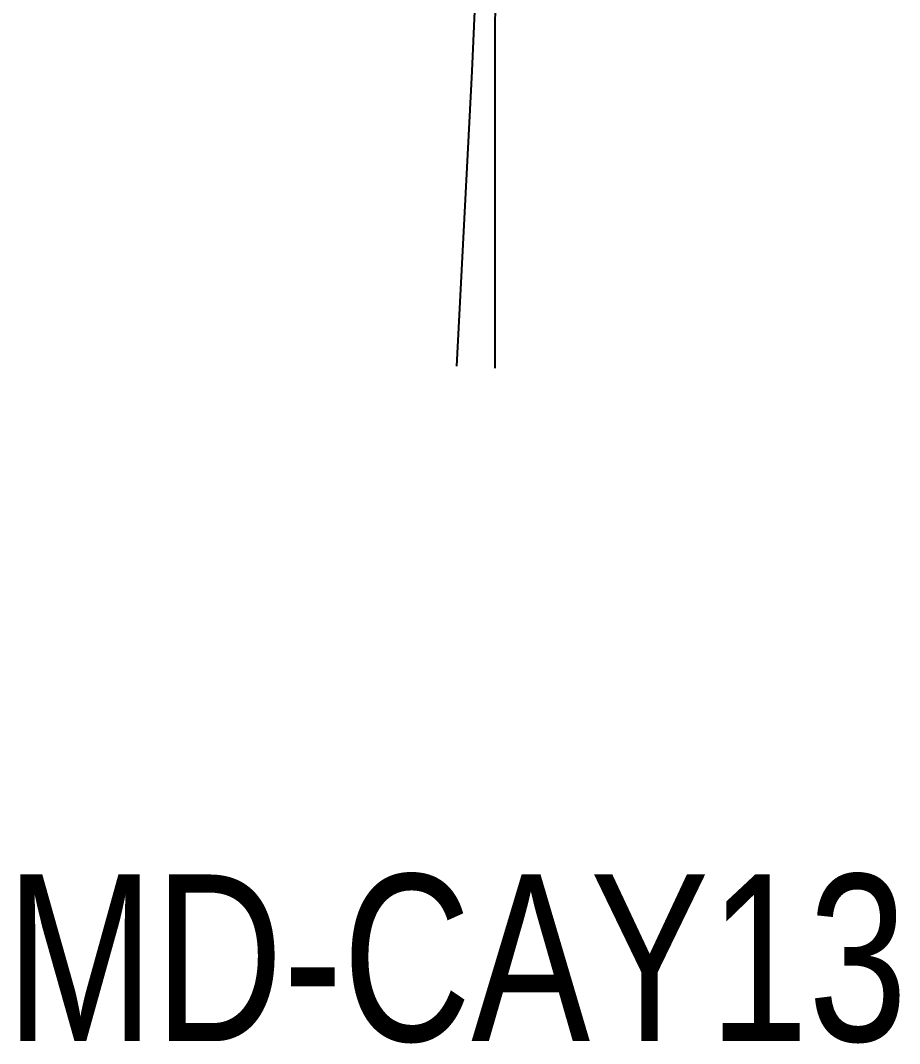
# Model space of a CAD drawing. Header units: millimetres. Extents: x 21129 to 2803301, y -510327 to 166837.
# Drawn here: x 321886 to 323995, y -130133 to -127678 of the extents above; entities that cross this region are included whole.
import ezdxf
from ezdxf.enums import TextEntityAlignment as Align

# ---------------------------------------------------------------- set-up
doc = ezdxf.new("R2010")
doc.units = ezdxf.units.MM
doc.layers.add('....13_TNT_F_TREE', color=76, linetype='Continuous', transparency=0.5)
doc.layers.add('....20_TNT_N_TEXT', color=9, linetype='Continuous')
doc.styles.add('.TNT_A_TXT_3_NOTE', font='uromans.shx', dxfattribs={"width": 0.8})

# ---------------------------------------------------------------- blocks, each defined once
blk = doc.blocks.new('md-cay13')
for p, q in [((46.3, 394.8), (50.1, 923.5)), ((27.2, 556.1), (18.1, 353.9)), ((46.3, -2.7), (46.3, 394.8)), ((18.1, 353.9), (0, 0))]:
    blk.add_line(p, q)

msp = doc.modelspace()

# ---------------------------------------------------------------- block references
at = {"layer": '....13_TNT_F_TREE', "xscale": 2, "yscale": 2, "zscale": 2}
msp.add_blockref('md-cay13', (322932.4, -128507.5), dxfattribs=at)

# ---------------------------------------------------------------- texts
at = {"layer": '....20_TNT_N_TEXT', "style": '.TNT_A_TXT_3_NOTE', "width": 0.8}
msp.add_text('MD-CAY13', height=400, dxfattribs=at).set_placement((322932.4, -130127.5), align=Align.CENTER)

doc.saveas('drawing.dxf')
